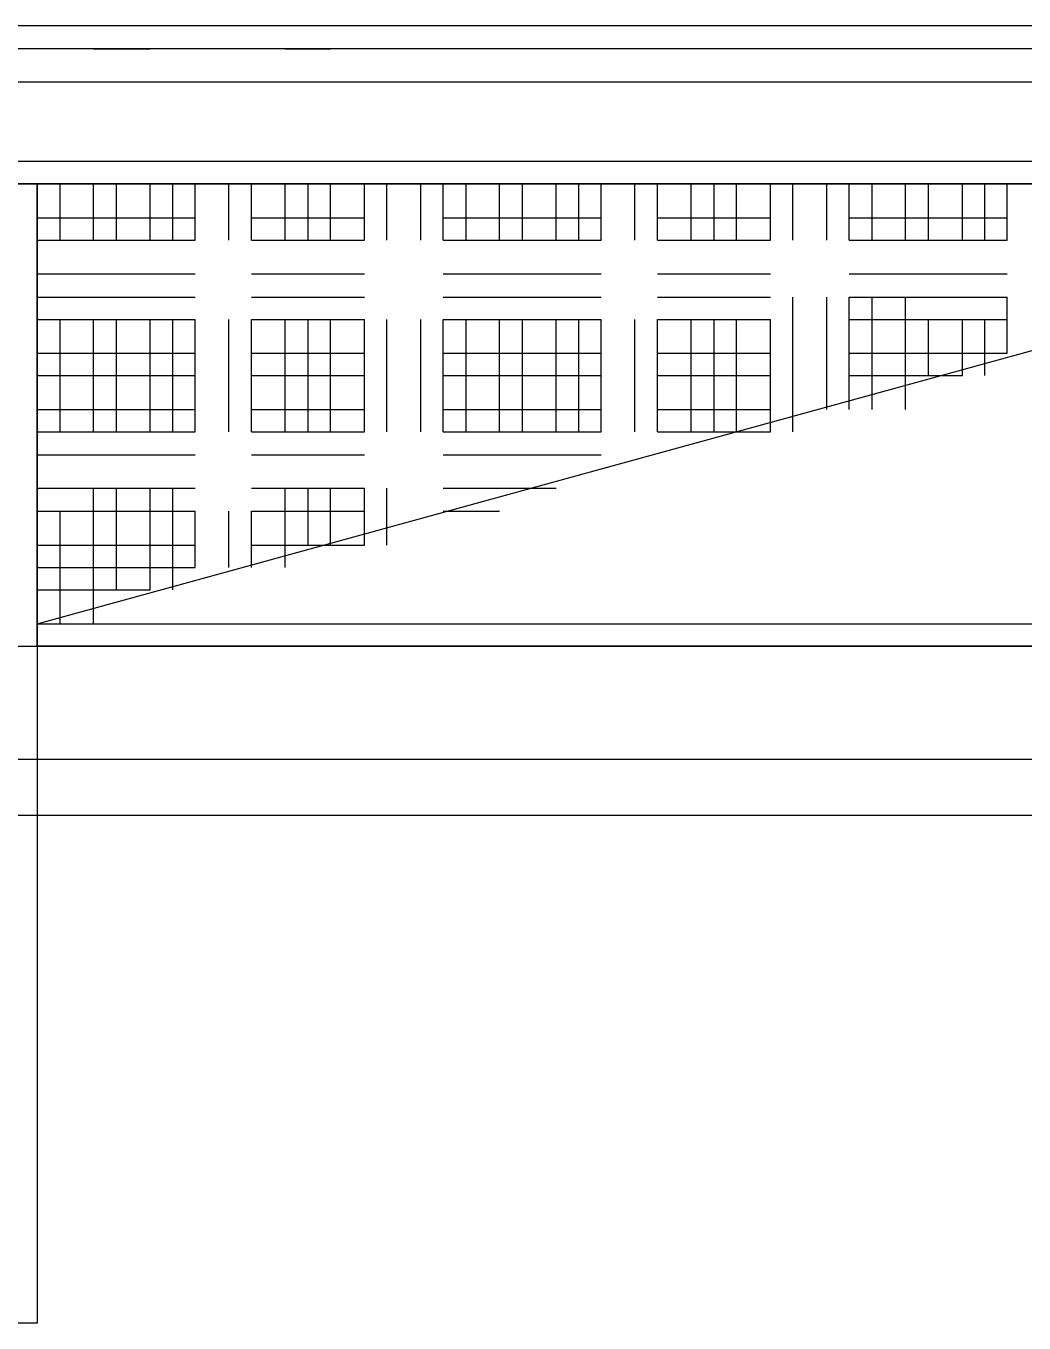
# Model space of a CAD drawing. Header units: millimetres. Extents: x 5 to 415, y 48 to 251.
# Drawn here: x 328.947 to 330.509, y 101.441 to 103.47 of the extents above; entities that cross this region are included whole.
import ezdxf

# ---------------------------------------------------------------- set-up
doc = ezdxf.new("R2010")
doc.units = ezdxf.units.MM
doc.layers.add('P', color=7, linetype='Continuous')

msp = doc.modelspace()

# ---------------------------------------------------------------- linework, layer by layer
at = {"layer": 'P'}
for points in [[(341.277, 103.47), (328.93, 103.47)], [(341.277, 103.434), (328.93, 103.434)], [(329.053, 103.434), (329.142, 103.434)], [(329.353, 103.434), (329.424, 103.434)], [(341.277, 103.382), (328.93, 103.382)], [(341.277, 103.258), (328.93, 103.258)], [(328.93, 103.223), (341.277, 103.223)], [(341.277, 103.223), (328.93, 103.223)], [(328.965, 103.223), (328.965, 101.441)], [(328.965, 103.223), (341.277, 103.223)], [(328.965, 102.5), (328.965, 103.223)], [(328.965, 103.223), (329.053, 103.223)], [(328.965, 103.135), (328.965, 103.223)], [(328.965, 103.135), (328.965, 103.223)], [(328.965, 103.135), (328.965, 103.223)], [(328.965, 103.135), (328.965, 103.223)], [(331.47, 103.223), (328.965, 103.223)], [(328.965, 103.223), (328.965, 102.535)], [(328.965, 102.535), (331.47, 103.223)], [(329.001, 103.135), (329.001, 103.223)], [(329.001, 103.135), (329.001, 103.223)], [(329.001, 103.135), (329.001, 103.223)], [(329.001, 103.135), (329.001, 103.223)], [(329.053, 103.223), (329.142, 103.223)], [(329.053, 103.135), (329.053, 103.223)], [(329.053, 103.135), (329.053, 103.223)], [(329.053, 103.135), (329.053, 103.223)], [(329.053, 103.135), (329.053, 103.223)], [(329.089, 103.135), (329.089, 103.223)], [(329.089, 103.135), (329.089, 103.223)], [(329.089, 103.135), (329.089, 103.223)], [(329.089, 103.135), (329.089, 103.223)], [(329.142, 103.223), (329.212, 103.223)], [(329.142, 103.135), (329.142, 103.223)], [(329.142, 103.135), (329.142, 103.223)], [(329.142, 103.135), (329.142, 103.223)], [(329.142, 103.135), (329.142, 103.223)], [(329.177, 103.135), (329.177, 103.223)], [(329.177, 103.135), (329.177, 103.223)], [(329.177, 103.135), (329.177, 103.223)], [(329.177, 103.135), (329.177, 103.223)], [(329.212, 103.135), (329.212, 103.223)], [(329.212, 103.135), (329.212, 103.223)], [(329.212, 103.135), (329.212, 103.223)], [(329.265, 103.135), (329.265, 103.223)], [(329.265, 103.135), (329.265, 103.223)], [(329.265, 103.135), (329.265, 103.223)], [(329.265, 103.135), (329.265, 103.223)], [(329.3, 103.223), (329.389, 103.223)], [(329.3, 103.135), (329.3, 103.223)], [(329.3, 103.135), (329.3, 103.223)], [(329.3, 103.135), (329.3, 103.223)], [(329.3, 103.135), (329.3, 103.223)], [(329.353, 103.135), (329.353, 103.223)], [(329.353, 103.135), (329.353, 103.223)], [(329.353, 103.135), (329.353, 103.223)], [(329.353, 103.135), (329.353, 103.223)], [(329.389, 103.223), (329.477, 103.223)], [(329.389, 103.135), (329.389, 103.223)], [(329.389, 103.135), (329.389, 103.223)], [(329.389, 103.135), (329.389, 103.223)], [(329.389, 103.135), (329.389, 103.223)], [(329.424, 103.135), (329.424, 103.223)], [(329.424, 103.135), (329.424, 103.223)], [(329.424, 103.135), (329.424, 103.223)], [(329.424, 103.135), (329.424, 103.223)], [(329.477, 103.135), (329.477, 103.223)], [(329.477, 103.135), (329.477, 103.223)], [(329.477, 103.135), (329.477, 103.223)], [(329.477, 103.135), (329.477, 103.223)], [(329.512, 103.135), (329.512, 103.223)], [(329.512, 103.135), (329.512, 103.223)], [(329.512, 103.135), (329.512, 103.223)], [(329.565, 103.135), (329.565, 103.223)], [(329.565, 103.135), (329.565, 103.223)], [(329.565, 103.135), (329.565, 103.223)], [(329.565, 103.135), (329.565, 103.223)], [(329.6, 103.223), (329.688, 103.223)], [(329.6, 103.135), (329.6, 103.223)], [(329.6, 103.135), (329.6, 103.223)], [(329.6, 103.135), (329.6, 103.223)], [(329.6, 103.135), (329.6, 103.223)], [(329.636, 103.135), (329.636, 103.223)], [(329.636, 103.135), (329.636, 103.223)], [(329.636, 103.135), (329.636, 103.223)], [(329.636, 103.135), (329.636, 103.223)], [(329.688, 103.223), (329.777, 103.223)], [(329.688, 103.135), (329.688, 103.223)], [(329.688, 103.135), (329.688, 103.223)], [(329.688, 103.135), (329.688, 103.223)], [(329.688, 103.135), (329.688, 103.223)], [(329.724, 103.135), (329.724, 103.223)], [(329.724, 103.135), (329.724, 103.223)], [(329.724, 103.135), (329.724, 103.223)], [(329.724, 103.135), (329.724, 103.223)], [(329.777, 103.223), (329.847, 103.223)], [(329.777, 103.135), (329.777, 103.223)], [(329.777, 103.135), (329.777, 103.223)], [(329.777, 103.135), (329.777, 103.223)], [(329.777, 103.135), (329.777, 103.223)], [(329.812, 103.135), (329.812, 103.223)], [(329.812, 103.135), (329.812, 103.223)], [(329.812, 103.135), (329.812, 103.223)], [(329.812, 103.135), (329.812, 103.223)], [(329.847, 103.135), (329.847, 103.223)], [(329.847, 103.135), (329.847, 103.223)], [(329.847, 103.135), (329.847, 103.223)], [(329.9, 103.135), (329.9, 103.223)], [(329.9, 103.135), (329.9, 103.223)], [(329.9, 103.135), (329.9, 103.223)], [(329.9, 103.135), (329.9, 103.223)], [(329.935, 103.223), (330.024, 103.223)], [(329.935, 103.135), (329.935, 103.223)], [(329.935, 103.135), (329.935, 103.223)], [(329.935, 103.135), (329.935, 103.223)], [(329.935, 103.135), (329.935, 103.223)], [(329.988, 103.135), (329.988, 103.223)], [(329.988, 103.135), (329.988, 103.223)], [(329.988, 103.135), (329.988, 103.223)], [(329.988, 103.135), (329.988, 103.223)], [(330.024, 103.223), (330.112, 103.223)], [(330.024, 103.135), (330.024, 103.223)], [(330.024, 103.135), (330.024, 103.223)], [(330.024, 103.135), (330.024, 103.223)], [(330.024, 103.135), (330.024, 103.223)], [(330.059, 103.135), (330.059, 103.223)], [(330.059, 103.135), (330.059, 103.223)], [(330.059, 103.135), (330.059, 103.223)], [(330.059, 103.135), (330.059, 103.223)], [(330.112, 103.135), (330.112, 103.223)], [(330.112, 103.135), (330.112, 103.223)], [(330.112, 103.135), (330.112, 103.223)], [(330.112, 103.135), (330.112, 103.223)], [(330.147, 103.135), (330.147, 103.223)], [(330.147, 103.135), (330.147, 103.223)], [(330.147, 103.135), (330.147, 103.223)], [(330.2, 103.135), (330.2, 103.223)], [(330.2, 103.135), (330.2, 103.223)], [(330.2, 103.135), (330.2, 103.223)], [(330.2, 103.135), (330.2, 103.223)], [(330.235, 103.223), (330.323, 103.223)], [(330.235, 103.135), (330.235, 103.223)], [(330.235, 103.135), (330.235, 103.223)], [(330.235, 103.135), (330.235, 103.223)], [(330.235, 103.135), (330.235, 103.223)], [(330.271, 103.135), (330.271, 103.223)], [(330.271, 103.135), (330.271, 103.223)], [(330.271, 103.135), (330.271, 103.223)], [(330.271, 103.135), (330.271, 103.223)], [(330.323, 103.223), (330.412, 103.223)], [(330.323, 103.135), (330.323, 103.223)], [(330.323, 103.135), (330.323, 103.223)], [(330.323, 103.135), (330.323, 103.223)], [(330.323, 103.135), (330.323, 103.223)], [(330.359, 103.135), (330.359, 103.223)], [(330.359, 103.135), (330.359, 103.223)], [(330.359, 103.135), (330.359, 103.223)], [(330.359, 103.135), (330.359, 103.223)], [(330.412, 103.223), (330.482, 103.223)], [(330.412, 103.135), (330.412, 103.223)], [(330.412, 103.135), (330.412, 103.223)], [(330.412, 103.135), (330.412, 103.223)], [(330.412, 103.135), (330.412, 103.223)], [(330.447, 103.135), (330.447, 103.223)], [(330.447, 103.135), (330.447, 103.223)], [(330.447, 103.135), (330.447, 103.223)], [(330.447, 103.135), (330.447, 103.223)], [(330.482, 103.135), (330.482, 103.223)], [(330.482, 103.135), (330.482, 103.223)], [(330.482, 103.135), (330.482, 103.223)], [(328.965, 103.17), (329.053, 103.17)], [(328.965, 103.17), (329.053, 103.17)], [(328.965, 103.17), (329.053, 103.17)], [(328.965, 103.17), (329.053, 103.17)], [(329.053, 103.17), (329.142, 103.17)], [(329.053, 103.17), (329.142, 103.17)], [(329.053, 103.17), (329.142, 103.17)], [(329.053, 103.17), (329.142, 103.17)], [(329.142, 103.17), (329.212, 103.17)], [(329.142, 103.17), (329.212, 103.17)], [(329.142, 103.17), (329.212, 103.17)], [(329.142, 103.17), (329.212, 103.17)], [(329.3, 103.17), (329.389, 103.17)], [(329.3, 103.17), (329.389, 103.17)], [(329.3, 103.17), (329.389, 103.17)], [(329.3, 103.17), (329.389, 103.17)], [(329.389, 103.17), (329.477, 103.17)], [(329.389, 103.17), (329.477, 103.17)], [(329.389, 103.17), (329.477, 103.17)], [(329.389, 103.17), (329.477, 103.17)], [(329.6, 103.17), (329.688, 103.17)], [(329.6, 103.17), (329.688, 103.17)], [(329.6, 103.17), (329.688, 103.17)], [(329.6, 103.17), (329.688, 103.17)], [(329.688, 103.17), (329.777, 103.17)], [(329.688, 103.17), (329.777, 103.17)], [(329.688, 103.17), (329.777, 103.17)], [(329.688, 103.17), (329.777, 103.17)], [(329.777, 103.17), (329.847, 103.17)], [(329.777, 103.17), (329.847, 103.17)], [(329.777, 103.17), (329.847, 103.17)], [(329.777, 103.17), (329.847, 103.17)], [(329.935, 103.17), (330.024, 103.17)], [(329.935, 103.17), (330.024, 103.17)], [(329.935, 103.17), (330.024, 103.17)], [(329.935, 103.17), (330.024, 103.17)], [(330.024, 103.17), (330.112, 103.17)], [(330.024, 103.17), (330.112, 103.17)], [(330.024, 103.17), (330.112, 103.17)], [(330.024, 103.17), (330.112, 103.17)], [(330.235, 103.17), (330.323, 103.17)], [(330.235, 103.17), (330.323, 103.17)], [(330.235, 103.17), (330.323, 103.17)], [(330.235, 103.17), (330.323, 103.17)], [(330.323, 103.17), (330.412, 103.17)], [(330.323, 103.17), (330.412, 103.17)], [(330.323, 103.17), (330.412, 103.17)], [(330.323, 103.17), (330.412, 103.17)], [(330.412, 103.17), (330.482, 103.17)], [(330.412, 103.17), (330.482, 103.17)], [(330.412, 103.17), (330.482, 103.17)], [(330.412, 103.17), (330.482, 103.17)], [(328.965, 103.135), (329.053, 103.135)], [(328.965, 103.135), (329.053, 103.135)], [(328.965, 103.135), (329.053, 103.135)], [(328.965, 103.135), (329.053, 103.135)], [(329.053, 103.135), (329.142, 103.135)], [(329.053, 103.135), (329.142, 103.135)], [(329.053, 103.135), (329.142, 103.135)], [(329.053, 103.135), (329.142, 103.135)], [(329.142, 103.135), (329.212, 103.135)], [(329.142, 103.135), (329.212, 103.135)], [(329.142, 103.135), (329.212, 103.135)], [(329.142, 103.135), (329.212, 103.135)], [(329.3, 103.135), (329.389, 103.135)], [(329.3, 103.135), (329.389, 103.135)], [(329.3, 103.135), (329.389, 103.135)], [(329.3, 103.135), (329.389, 103.135)], [(329.389, 103.135), (329.477, 103.135)], [(329.389, 103.135), (329.477, 103.135)], [(329.389, 103.135), (329.477, 103.135)], [(329.389, 103.135), (329.477, 103.135)], [(329.6, 103.135), (329.688, 103.135)], [(329.6, 103.135), (329.688, 103.135)], [(329.6, 103.135), (329.688, 103.135)], [(329.6, 103.135), (329.688, 103.135)], [(329.688, 103.135), (329.777, 103.135)], [(329.688, 103.135), (329.777, 103.135)], [(329.688, 103.135), (329.777, 103.135)], [(329.688, 103.135), (329.777, 103.135)], [(329.777, 103.135), (329.847, 103.135)], [(329.777, 103.135), (329.847, 103.135)], [(329.777, 103.135), (329.847, 103.135)], [(329.777, 103.135), (329.847, 103.135)], [(329.935, 103.135), (330.024, 103.135)], [(329.935, 103.135), (330.024, 103.135)], [(329.935, 103.135), (330.024, 103.135)], [(329.935, 103.135), (330.024, 103.135)], [(330.024, 103.135), (330.112, 103.135)], [(330.024, 103.135), (330.112, 103.135)], [(330.024, 103.135), (330.112, 103.135)], [(330.024, 103.135), (330.112, 103.135)], [(330.235, 103.135), (330.323, 103.135)], [(330.235, 103.135), (330.323, 103.135)], [(330.235, 103.135), (330.323, 103.135)], [(330.235, 103.135), (330.323, 103.135)], [(330.323, 103.135), (330.412, 103.135)], [(330.323, 103.135), (330.412, 103.135)], [(330.323, 103.135), (330.412, 103.135)], [(330.323, 103.135), (330.412, 103.135)], [(330.412, 103.135), (330.482, 103.135)], [(330.412, 103.135), (330.482, 103.135)], [(330.412, 103.135), (330.482, 103.135)], [(330.412, 103.135), (330.482, 103.135)], [(328.965, 103.082), (329.053, 103.082)], [(328.965, 103.082), (329.053, 103.082)], [(328.965, 103.082), (329.053, 103.082)], [(328.965, 103.082), (329.053, 103.082)], [(329.053, 103.082), (329.142, 103.082)], [(329.053, 103.082), (329.142, 103.082)], [(329.053, 103.082), (329.142, 103.082)], [(329.053, 103.082), (329.142, 103.082)], [(329.142, 103.082), (329.212, 103.082)], [(329.142, 103.082), (329.212, 103.082)], [(329.142, 103.082), (329.212, 103.082)], [(329.142, 103.082), (329.212, 103.082)], [(329.3, 103.082), (329.389, 103.082)], [(329.3, 103.082), (329.389, 103.082)], [(329.3, 103.082), (329.389, 103.082)], [(329.3, 103.082), (329.389, 103.082)], [(329.389, 103.082), (329.477, 103.082)], [(329.389, 103.082), (329.477, 103.082)], [(329.389, 103.082), (329.477, 103.082)], [(329.389, 103.082), (329.477, 103.082)], [(329.6, 103.082), (329.688, 103.082)], [(329.6, 103.082), (329.688, 103.082)], [(329.6, 103.082), (329.688, 103.082)], [(329.6, 103.082), (329.688, 103.082)], [(329.688, 103.082), (329.777, 103.082)], [(329.688, 103.082), (329.777, 103.082)], [(329.688, 103.082), (329.777, 103.082)], [(329.688, 103.082), (329.777, 103.082)], [(329.777, 103.082), (329.847, 103.082)], [(329.777, 103.082), (329.847, 103.082)], [(329.777, 103.082), (329.847, 103.082)], [(329.777, 103.082), (329.847, 103.082)], [(329.935, 103.082), (330.024, 103.082)], [(329.935, 103.082), (330.024, 103.082)], [(329.935, 103.082), (330.024, 103.082)], [(329.935, 103.082), (330.024, 103.082)], [(330.024, 103.082), (330.112, 103.082)], [(330.024, 103.082), (330.112, 103.082)], [(330.024, 103.082), (330.112, 103.082)], [(330.024, 103.082), (330.112, 103.082)], [(330.235, 103.082), (330.323, 103.082)], [(330.235, 103.082), (330.323, 103.082)], [(330.235, 103.082), (330.323, 103.082)], [(330.235, 103.082), (330.323, 103.082)], [(330.323, 103.082), (330.412, 103.082)], [(330.323, 103.082), (330.412, 103.082)], [(330.323, 103.082), (330.412, 103.082)], [(330.323, 103.082), (330.412, 103.082)], [(330.412, 103.082), (330.482, 103.082)], [(330.412, 103.082), (330.482, 103.082)], [(330.412, 103.082), (330.482, 103.082)], [(330.412, 103.082), (330.482, 103.082)], [(328.965, 103.046), (329.053, 103.046)], [(328.965, 103.046), (329.053, 103.046)], [(328.965, 103.046), (329.053, 103.046)], [(329.053, 103.046), (329.142, 103.046)], [(329.053, 103.046), (329.142, 103.046)], [(329.053, 103.046), (329.142, 103.046)], [(329.142, 103.046), (329.212, 103.046)], [(329.142, 103.046), (329.212, 103.046)], [(329.142, 103.046), (329.212, 103.046)], [(329.3, 103.046), (329.389, 103.046)], [(329.3, 103.046), (329.389, 103.046)], [(329.3, 103.046), (329.389, 103.046)], [(329.389, 103.046), (329.477, 103.046)], [(329.389, 103.046), (329.477, 103.046)], [(329.389, 103.046), (329.477, 103.046)], [(329.6, 103.046), (329.688, 103.046)], [(329.6, 103.046), (329.688, 103.046)], [(329.6, 103.046), (329.688, 103.046)], [(329.688, 103.046), (329.777, 103.046)], [(329.688, 103.046), (329.777, 103.046)], [(329.688, 103.046), (329.777, 103.046)], [(329.777, 103.046), (329.847, 103.046)], [(329.777, 103.046), (329.847, 103.046)], [(329.777, 103.046), (329.847, 103.046)], [(329.935, 103.046), (330.024, 103.046)], [(329.935, 103.046), (330.024, 103.046)], [(329.935, 103.046), (330.024, 103.046)], [(330.024, 103.046), (330.112, 103.046)], [(330.024, 103.046), (330.112, 103.046)], [(330.024, 103.046), (330.112, 103.046)], [(330.147, 102.958), (330.147, 103.046)], [(330.147, 102.958), (330.147, 103.046)], [(330.2, 102.958), (330.2, 103.046)], [(330.2, 102.958), (330.2, 103.046)], [(330.2, 102.958), (330.2, 103.046)], [(330.2, 102.958), (330.2, 103.046)], [(330.235, 103.046), (330.323, 103.046)], [(330.235, 103.046), (330.323, 103.046)], [(330.235, 103.046), (330.323, 103.046)], [(330.235, 102.958), (330.235, 103.046)], [(330.235, 102.958), (330.235, 103.046)], [(330.235, 102.958), (330.235, 103.046)], [(330.235, 102.958), (330.235, 103.046)], [(330.271, 102.958), (330.271, 103.046)], [(330.271, 102.958), (330.271, 103.046)], [(330.271, 102.958), (330.271, 103.046)], [(330.271, 102.958), (330.271, 103.046)], [(330.323, 103.046), (330.412, 103.046)], [(330.323, 103.046), (330.412, 103.046)], [(330.323, 103.046), (330.412, 103.046)], [(330.323, 102.958), (330.323, 103.046)], [(330.412, 103.046), (330.482, 103.046)], [(330.412, 103.046), (330.482, 103.046)], [(330.412, 103.046), (330.482, 103.046)], [(330.482, 102.958), (330.482, 103.046)], [(330.482, 102.958), (330.482, 103.046)], [(330.482, 102.958), (330.482, 103.046)], [(328.965, 103.011), (329.053, 103.011)], [(328.965, 103.011), (329.053, 103.011)], [(328.965, 103.011), (329.053, 103.011)], [(328.965, 103.011), (329.053, 103.011)], [(328.965, 102.923), (328.965, 103.011)], [(328.965, 102.923), (328.965, 103.011)], [(328.965, 102.923), (328.965, 103.011)], [(328.965, 102.923), (328.965, 103.011)], [(329.001, 102.923), (329.001, 103.011)], [(329.001, 102.923), (329.001, 103.011)], [(329.001, 102.923), (329.001, 103.011)], [(329.001, 102.923), (329.001, 103.011)], [(329.053, 103.011), (329.142, 103.011)], [(329.053, 103.011), (329.142, 103.011)], [(329.053, 103.011), (329.142, 103.011)], [(329.053, 103.011), (329.142, 103.011)], [(329.053, 102.923), (329.053, 103.011)], [(329.053, 102.923), (329.053, 103.011)], [(329.053, 102.923), (329.053, 103.011)], [(329.053, 102.923), (329.053, 103.011)], [(329.089, 102.923), (329.089, 103.011)], [(329.089, 102.923), (329.089, 103.011)], [(329.089, 102.923), (329.089, 103.011)], [(329.089, 102.923), (329.089, 103.011)], [(329.142, 103.011), (329.212, 103.011)], [(329.142, 103.011), (329.212, 103.011)], [(329.142, 103.011), (329.212, 103.011)], [(329.142, 103.011), (329.212, 103.011)], [(329.142, 102.923), (329.142, 103.011)], [(329.142, 102.923), (329.142, 103.011)], [(329.142, 102.923), (329.142, 103.011)], [(329.142, 102.923), (329.142, 103.011)], [(329.177, 102.923), (329.177, 103.011)], [(329.177, 102.923), (329.177, 103.011)], [(329.177, 102.923), (329.177, 103.011)], [(329.177, 102.923), (329.177, 103.011)], [(329.212, 102.923), (329.212, 103.011)], [(329.212, 102.923), (329.212, 103.011)], [(329.212, 102.923), (329.212, 103.011)], [(329.265, 102.923), (329.265, 103.011)], [(329.265, 102.923), (329.265, 103.011)], [(329.265, 102.923), (329.265, 103.011)], [(329.265, 102.923), (329.265, 103.011)], [(329.3, 103.011), (329.389, 103.011)], [(329.3, 103.011), (329.389, 103.011)], [(329.3, 103.011), (329.389, 103.011)], [(329.3, 103.011), (329.389, 103.011)], [(329.3, 102.923), (329.3, 103.011)], [(329.3, 102.923), (329.3, 103.011)], [(329.3, 102.923), (329.3, 103.011)], [(329.3, 102.923), (329.3, 103.011)], [(329.353, 102.923), (329.353, 103.011)], [(329.353, 102.923), (329.353, 103.011)], [(329.353, 102.923), (329.353, 103.011)], [(329.353, 102.923), (329.353, 103.011)], [(329.389, 103.011), (329.477, 103.011)], [(329.389, 103.011), (329.477, 103.011)], [(329.389, 103.011), (329.477, 103.011)], [(329.389, 103.011), (329.477, 103.011)], [(329.389, 102.923), (329.389, 103.011)], [(329.389, 102.923), (329.389, 103.011)], [(329.389, 102.923), (329.389, 103.011)], [(329.389, 102.923), (329.389, 103.011)], [(329.424, 102.923), (329.424, 103.011)], [(329.424, 102.923), (329.424, 103.011)], [(329.424, 102.923), (329.424, 103.011)], [(329.424, 102.923), (329.424, 103.011)], [(329.477, 102.923), (329.477, 103.011)], [(329.477, 102.923), (329.477, 103.011)], [(329.477, 102.923), (329.477, 103.011)], [(329.477, 102.923), (329.477, 103.011)], [(329.512, 102.923), (329.512, 103.011)], [(329.512, 102.923), (329.512, 103.011)], [(329.512, 102.923), (329.512, 103.011)], [(329.565, 102.923), (329.565, 103.011)], [(329.565, 102.923), (329.565, 103.011)], [(329.565, 102.923), (329.565, 103.011)], [(329.565, 102.923), (329.565, 103.011)], [(329.6, 103.011), (329.688, 103.011)], [(329.6, 103.011), (329.688, 103.011)], [(329.6, 103.011), (329.688, 103.011)], [(329.6, 103.011), (329.688, 103.011)], [(329.6, 102.923), (329.6, 103.011)], [(329.6, 102.923), (329.6, 103.011)], [(329.6, 102.923), (329.6, 103.011)], [(329.6, 102.923), (329.6, 103.011)], [(329.636, 102.923), (329.636, 103.011)], [(329.636, 102.923), (329.636, 103.011)], [(329.636, 102.923), (329.636, 103.011)], [(329.636, 102.923), (329.636, 103.011)], [(329.688, 103.011), (329.777, 103.011)], [(329.688, 103.011), (329.777, 103.011)], [(329.688, 103.011), (329.777, 103.011)], [(329.688, 103.011), (329.777, 103.011)], [(329.688, 102.923), (329.688, 103.011)], [(329.688, 102.923), (329.688, 103.011)], [(329.688, 102.923), (329.688, 103.011)], [(329.688, 102.923), (329.688, 103.011)], [(329.724, 102.923), (329.724, 103.011)], [(329.724, 102.923), (329.724, 103.011)], [(329.724, 102.923), (329.724, 103.011)], [(329.724, 102.923), (329.724, 103.011)], [(329.777, 103.011), (329.847, 103.011)], [(329.777, 103.011), (329.847, 103.011)], [(329.777, 103.011), (329.847, 103.011)], [(329.777, 103.011), (329.847, 103.011)], [(329.777, 102.923), (329.777, 103.011)], [(329.777, 102.923), (329.777, 103.011)], [(329.777, 102.923), (329.777, 103.011)], [(329.777, 102.923), (329.777, 103.011)], [(329.812, 102.923), (329.812, 103.011)], [(329.812, 102.923), (329.812, 103.011)], [(329.812, 102.923), (329.812, 103.011)], [(329.812, 102.923), (329.812, 103.011)], [(329.847, 102.923), (329.847, 103.011)], [(329.847, 102.923), (329.847, 103.011)], [(329.847, 102.923), (329.847, 103.011)], [(329.9, 102.923), (329.9, 103.011)], [(329.9, 102.923), (329.9, 103.011)], [(329.9, 102.923), (329.9, 103.011)], [(329.9, 102.923), (329.9, 103.011)], [(329.935, 103.011), (330.024, 103.011)], [(329.935, 103.011), (330.024, 103.011)], [(329.935, 103.011), (330.024, 103.011)], [(329.935, 103.011), (330.024, 103.011)], [(329.935, 102.923), (329.935, 103.011)], [(329.935, 102.923), (329.935, 103.011)], [(329.935, 102.923), (329.935, 103.011)], [(329.935, 102.923), (329.935, 103.011)], [(329.988, 102.923), (329.988, 103.011)], [(329.988, 102.923), (329.988, 103.011)], [(329.988, 102.923), (329.988, 103.011)], [(329.988, 102.923), (329.988, 103.011)], [(330.024, 103.011), (330.112, 103.011)], [(330.024, 103.011), (330.112, 103.011)], [(330.024, 103.011), (330.112, 103.011)], [(330.024, 103.011), (330.112, 103.011)], [(330.024, 102.923), (330.024, 103.011)], [(330.024, 102.923), (330.024, 103.011)], [(330.024, 102.923), (330.024, 103.011)], [(330.024, 102.923), (330.024, 103.011)], [(330.059, 102.923), (330.059, 103.011)], [(330.059, 102.923), (330.059, 103.011)], [(330.059, 102.923), (330.059, 103.011)], [(330.059, 102.923), (330.059, 103.011)], [(330.112, 102.923), (330.112, 103.011)], [(330.112, 102.923), (330.112, 103.011)], [(330.112, 102.923), (330.112, 103.011)], [(330.112, 102.923), (330.112, 103.011)], [(330.147, 102.923), (330.147, 103.011)], [(330.235, 103.011), (330.323, 103.011)], [(330.235, 103.011), (330.323, 103.011)], [(330.235, 103.011), (330.323, 103.011)], [(330.235, 103.011), (330.323, 103.011)], [(330.323, 103.011), (330.412, 103.011)], [(330.323, 103.011), (330.412, 103.011)], [(330.323, 103.011), (330.412, 103.011)], [(330.323, 103.011), (330.412, 103.011)], [(330.323, 102.923), (330.323, 103.011)], [(330.323, 102.923), (330.323, 103.011)], [(330.323, 102.923), (330.323, 103.011)], [(330.359, 102.923), (330.359, 103.011)], [(330.359, 102.923), (330.359, 103.011)], [(330.359, 102.923), (330.359, 103.011)], [(330.359, 102.923), (330.359, 103.011)], [(330.412, 103.011), (330.482, 103.011)], [(330.412, 103.011), (330.482, 103.011)], [(330.412, 103.011), (330.482, 103.011)], [(330.412, 103.011), (330.482, 103.011)], [(330.412, 102.923), (330.412, 103.011)], [(330.412, 102.923), (330.412, 103.011)], [(330.412, 102.923), (330.412, 103.011)], [(330.412, 102.923), (330.412, 103.011)], [(330.447, 102.923), (330.447, 103.011)], [(330.447, 102.923), (330.447, 103.011)], [(330.447, 102.923), (330.447, 103.011)], [(330.447, 102.923), (330.447, 103.011)], [(328.965, 102.958), (329.053, 102.958)], [(328.965, 102.958), (329.053, 102.958)], [(328.965, 102.958), (329.053, 102.958)], [(328.965, 102.958), (329.053, 102.958)], [(329.053, 102.958), (329.142, 102.958)], [(329.053, 102.958), (329.142, 102.958)], [(329.053, 102.958), (329.142, 102.958)], [(329.053, 102.958), (329.142, 102.958)], [(329.142, 102.958), (329.212, 102.958)], [(329.142, 102.958), (329.212, 102.958)], [(329.142, 102.958), (329.212, 102.958)], [(329.142, 102.958), (329.212, 102.958)], [(329.3, 102.958), (329.389, 102.958)], [(329.3, 102.958), (329.389, 102.958)], [(329.3, 102.958), (329.389, 102.958)], [(329.3, 102.958), (329.389, 102.958)], [(329.389, 102.958), (329.477, 102.958)], [(329.389, 102.958), (329.477, 102.958)], [(329.389, 102.958), (329.477, 102.958)], [(329.389, 102.958), (329.477, 102.958)], [(329.6, 102.958), (329.688, 102.958)], [(329.6, 102.958), (329.688, 102.958)], [(329.6, 102.958), (329.688, 102.958)], [(329.6, 102.958), (329.688, 102.958)], [(329.688, 102.958), (329.777, 102.958)], [(329.688, 102.958), (329.777, 102.958)], [(329.688, 102.958), (329.777, 102.958)], [(329.688, 102.958), (329.777, 102.958)], [(329.777, 102.958), (329.847, 102.958)], [(329.777, 102.958), (329.847, 102.958)], [(329.777, 102.958), (329.847, 102.958)], [(329.777, 102.958), (329.847, 102.958)], [(329.935, 102.958), (330.024, 102.958)], [(329.935, 102.958), (330.024, 102.958)], [(329.935, 102.958), (330.024, 102.958)], [(329.935, 102.958), (330.024, 102.958)], [(330.024, 102.958), (330.112, 102.958)], [(330.024, 102.958), (330.112, 102.958)], [(330.024, 102.958), (330.112, 102.958)], [(330.024, 102.958), (330.112, 102.958)], [(330.147, 102.87), (330.147, 102.958)], [(330.147, 102.87), (330.147, 102.958)], [(330.2, 102.87), (330.2, 102.958)], [(330.2, 102.87), (330.2, 102.958)], [(330.2, 102.87), (330.2, 102.958)], [(330.2, 102.87), (330.2, 102.958)], [(330.235, 102.958), (330.323, 102.958)], [(330.235, 102.958), (330.323, 102.958)], [(330.235, 102.958), (330.323, 102.958)], [(330.235, 102.958), (330.323, 102.958)], [(330.235, 102.87), (330.235, 102.958)], [(330.235, 102.87), (330.235, 102.958)], [(330.235, 102.87), (330.235, 102.958)], [(330.235, 102.87), (330.235, 102.958)], [(330.271, 102.87), (330.271, 102.958)], [(330.271, 102.87), (330.271, 102.958)], [(330.271, 102.87), (330.271, 102.958)], [(330.271, 102.87), (330.271, 102.958)], [(330.323, 102.958), (330.412, 102.958)], [(330.323, 102.958), (330.412, 102.958)], [(330.323, 102.958), (330.412, 102.958)], [(330.323, 102.958), (330.412, 102.958)], [(330.323, 102.87), (330.323, 102.958)], [(330.412, 102.958), (330.482, 102.958)], [(330.412, 102.958), (330.482, 102.958)], [(330.412, 102.958), (330.482, 102.958)], [(330.412, 102.958), (330.482, 102.958)], [(328.965, 102.923), (329.053, 102.923)], [(328.965, 102.923), (329.053, 102.923)], [(328.965, 102.923), (329.053, 102.923)], [(328.965, 102.923), (329.053, 102.923)], [(328.965, 102.835), (328.965, 102.923)], [(328.965, 102.835), (328.965, 102.923)], [(328.965, 102.835), (328.965, 102.923)], [(328.965, 102.835), (328.965, 102.923)], [(329.001, 102.835), (329.001, 102.923)], [(329.001, 102.835), (329.001, 102.923)], [(329.001, 102.835), (329.001, 102.923)], [(329.001, 102.835), (329.001, 102.923)], [(329.053, 102.923), (329.142, 102.923)], [(329.053, 102.923), (329.142, 102.923)], [(329.053, 102.923), (329.142, 102.923)], [(329.053, 102.923), (329.142, 102.923)], [(329.053, 102.835), (329.053, 102.923)], [(329.053, 102.835), (329.053, 102.923)], [(329.053, 102.835), (329.053, 102.923)], [(329.053, 102.835), (329.053, 102.923)], [(329.089, 102.835), (329.089, 102.923)], [(329.089, 102.835), (329.089, 102.923)], [(329.089, 102.835), (329.089, 102.923)], [(329.089, 102.835), (329.089, 102.923)], [(329.142, 102.923), (329.212, 102.923)], [(329.142, 102.923), (329.212, 102.923)], [(329.142, 102.923), (329.212, 102.923)], [(329.142, 102.923), (329.212, 102.923)], [(329.142, 102.835), (329.142, 102.923)], [(329.142, 102.835), (329.142, 102.923)], [(329.142, 102.835), (329.142, 102.923)], [(329.142, 102.835), (329.142, 102.923)], [(329.177, 102.835), (329.177, 102.923)], [(329.177, 102.835), (329.177, 102.923)], [(329.177, 102.835), (329.177, 102.923)], [(329.177, 102.835), (329.177, 102.923)], [(329.212, 102.835), (329.212, 102.923)], [(329.212, 102.835), (329.212, 102.923)], [(329.212, 102.835), (329.212, 102.923)], [(329.265, 102.835), (329.265, 102.923)], [(329.265, 102.835), (329.265, 102.923)], [(329.265, 102.835), (329.265, 102.923)], [(329.265, 102.835), (329.265, 102.923)], [(329.3, 102.923), (329.389, 102.923)], [(329.3, 102.923), (329.389, 102.923)], [(329.3, 102.923), (329.389, 102.923)], [(329.3, 102.923), (329.389, 102.923)], [(329.3, 102.835), (329.3, 102.923)], [(329.3, 102.835), (329.3, 102.923)], [(329.3, 102.835), (329.3, 102.923)], [(329.3, 102.835), (329.3, 102.923)], [(329.353, 102.835), (329.353, 102.923)], [(329.353, 102.835), (329.353, 102.923)], [(329.353, 102.835), (329.353, 102.923)], [(329.353, 102.835), (329.353, 102.923)], [(329.389, 102.923), (329.477, 102.923)], [(329.389, 102.923), (329.477, 102.923)], [(329.389, 102.923), (329.477, 102.923)], [(329.389, 102.923), (329.477, 102.923)], [(329.389, 102.835), (329.389, 102.923)], [(329.389, 102.835), (329.389, 102.923)], [(329.389, 102.835), (329.389, 102.923)], [(329.389, 102.835), (329.389, 102.923)], [(329.424, 102.835), (329.424, 102.923)], [(329.424, 102.835), (329.424, 102.923)], [(329.424, 102.835), (329.424, 102.923)], [(329.424, 102.835), (329.424, 102.923)], [(329.477, 102.835), (329.477, 102.923)], [(329.477, 102.835), (329.477, 102.923)], [(329.477, 102.835), (329.477, 102.923)], [(329.477, 102.835), (329.477, 102.923)], [(329.512, 102.835), (329.512, 102.923)], [(329.512, 102.835), (329.512, 102.923)], [(329.512, 102.835), (329.512, 102.923)], [(329.565, 102.835), (329.565, 102.923)], [(329.565, 102.835), (329.565, 102.923)], [(329.565, 102.835), (329.565, 102.923)], [(329.565, 102.835), (329.565, 102.923)], [(329.6, 102.923), (329.688, 102.923)], [(329.6, 102.923), (329.688, 102.923)], [(329.6, 102.923), (329.688, 102.923)], [(329.6, 102.923), (329.688, 102.923)], [(329.6, 102.835), (329.6, 102.923)], [(329.6, 102.835), (329.6, 102.923)], [(329.6, 102.835), (329.6, 102.923)], [(329.6, 102.835), (329.6, 102.923)], [(329.636, 102.835), (329.636, 102.923)], [(329.636, 102.835), (329.636, 102.923)], [(329.636, 102.835), (329.636, 102.923)], [(329.636, 102.835), (329.636, 102.923)], [(329.688, 102.923), (329.777, 102.923)], [(329.688, 102.923), (329.777, 102.923)], [(329.688, 102.923), (329.777, 102.923)], [(329.688, 102.923), (329.777, 102.923)], [(329.688, 102.835), (329.688, 102.923)], [(329.688, 102.835), (329.688, 102.923)], [(329.688, 102.835), (329.688, 102.923)], [(329.688, 102.835), (329.688, 102.923)], [(329.724, 102.835), (329.724, 102.923)], [(329.724, 102.835), (329.724, 102.923)], [(329.724, 102.835), (329.724, 102.923)], [(329.724, 102.835), (329.724, 102.923)], [(329.777, 102.923), (329.847, 102.923)], [(329.777, 102.923), (329.847, 102.923)], [(329.777, 102.923), (329.847, 102.923)], [(329.777, 102.923), (329.847, 102.923)], [(329.777, 102.835), (329.777, 102.923)], [(329.777, 102.835), (329.777, 102.923)], [(329.777, 102.835), (329.777, 102.923)], [(329.777, 102.835), (329.777, 102.923)], [(329.812, 102.835), (329.812, 102.923)], [(329.812, 102.835), (329.812, 102.923)], [(329.812, 102.835), (329.812, 102.923)], [(329.812, 102.835), (329.812, 102.923)], [(329.847, 102.835), (329.847, 102.923)], [(329.847, 102.835), (329.847, 102.923)], [(329.847, 102.835), (329.847, 102.923)], [(329.9, 102.835), (329.9, 102.923)], [(329.9, 102.835), (329.9, 102.923)], [(329.9, 102.835), (329.9, 102.923)], [(329.9, 102.835), (329.9, 102.923)], [(329.935, 102.923), (330.024, 102.923)], [(329.935, 102.923), (330.024, 102.923)], [(329.935, 102.923), (330.024, 102.923)], [(329.935, 102.923), (330.024, 102.923)], [(329.935, 102.835), (329.935, 102.923)], [(329.935, 102.835), (329.935, 102.923)], [(329.935, 102.835), (329.935, 102.923)], [(329.935, 102.835), (329.935, 102.923)], [(329.988, 102.835), (329.988, 102.923)], [(329.988, 102.835), (329.988, 102.923)], [(329.988, 102.835), (329.988, 102.923)], [(329.988, 102.835), (329.988, 102.923)], [(330.024, 102.923), (330.112, 102.923)], [(330.024, 102.923), (330.112, 102.923)], [(330.024, 102.923), (330.112, 102.923)], [(330.024, 102.923), (330.112, 102.923)], [(330.024, 102.835), (330.024, 102.923)], [(330.024, 102.835), (330.024, 102.923)], [(330.024, 102.835), (330.024, 102.923)], [(330.024, 102.835), (330.024, 102.923)], [(330.059, 102.835), (330.059, 102.923)], [(330.059, 102.835), (330.059, 102.923)], [(330.059, 102.835), (330.059, 102.923)], [(330.059, 102.835), (330.059, 102.923)], [(330.112, 102.835), (330.112, 102.923)], [(330.112, 102.835), (330.112, 102.923)], [(330.112, 102.835), (330.112, 102.923)], [(330.112, 102.835), (330.112, 102.923)], [(330.147, 102.835), (330.147, 102.923)], [(330.235, 102.923), (330.323, 102.923)], [(330.235, 102.923), (330.323, 102.923)], [(330.235, 102.923), (330.323, 102.923)], [(330.235, 102.923), (330.323, 102.923)], [(330.323, 102.923), (330.412, 102.923)], [(330.323, 102.923), (330.412, 102.923)], [(328.965, 102.87), (329.053, 102.87)], [(328.965, 102.87), (329.053, 102.87)], [(328.965, 102.87), (329.053, 102.87)], [(328.965, 102.87), (329.053, 102.87)], [(329.053, 102.87), (329.142, 102.87)], [(329.053, 102.87), (329.142, 102.87)], [(329.053, 102.87), (329.142, 102.87)], [(329.053, 102.87), (329.142, 102.87)], [(329.142, 102.87), (329.212, 102.87)], [(329.142, 102.87), (329.212, 102.87)], [(329.142, 102.87), (329.212, 102.87)], [(329.142, 102.87), (329.212, 102.87)], [(329.3, 102.87), (329.389, 102.87)], [(329.3, 102.87), (329.389, 102.87)], [(329.3, 102.87), (329.389, 102.87)], [(329.3, 102.87), (329.389, 102.87)], [(329.389, 102.87), (329.477, 102.87)], [(329.389, 102.87), (329.477, 102.87)], [(329.389, 102.87), (329.477, 102.87)], [(329.389, 102.87), (329.477, 102.87)], [(329.6, 102.87), (329.688, 102.87)], [(329.6, 102.87), (329.688, 102.87)], [(329.6, 102.87), (329.688, 102.87)], [(329.6, 102.87), (329.688, 102.87)], [(329.688, 102.87), (329.777, 102.87)], [(329.688, 102.87), (329.777, 102.87)], [(329.688, 102.87), (329.777, 102.87)], [(329.688, 102.87), (329.777, 102.87)], [(329.777, 102.87), (329.847, 102.87)], [(329.777, 102.87), (329.847, 102.87)], [(329.777, 102.87), (329.847, 102.87)], [(329.777, 102.87), (329.847, 102.87)], [(329.935, 102.87), (330.024, 102.87)], [(329.935, 102.87), (330.024, 102.87)], [(329.935, 102.87), (330.024, 102.87)], [(329.935, 102.87), (330.024, 102.87)], [(330.024, 102.87), (330.112, 102.87)], [(330.024, 102.87), (330.112, 102.87)], [(330.024, 102.87), (330.112, 102.87)], [(330.024, 102.87), (330.112, 102.87)], [(328.965, 102.835), (329.053, 102.835)], [(328.965, 102.835), (329.053, 102.835)], [(328.965, 102.835), (329.053, 102.835)], [(328.965, 102.835), (329.053, 102.835)], [(329.053, 102.835), (329.142, 102.835)], [(329.053, 102.835), (329.142, 102.835)], [(329.053, 102.835), (329.142, 102.835)], [(329.053, 102.835), (329.142, 102.835)], [(329.142, 102.835), (329.212, 102.835)], [(329.142, 102.835), (329.212, 102.835)], [(329.142, 102.835), (329.212, 102.835)], [(329.142, 102.835), (329.212, 102.835)], [(329.3, 102.835), (329.389, 102.835)], [(329.3, 102.835), (329.389, 102.835)], [(329.3, 102.835), (329.389, 102.835)], [(329.3, 102.835), (329.389, 102.835)], [(329.389, 102.835), (329.477, 102.835)], [(329.389, 102.835), (329.477, 102.835)], [(329.389, 102.835), (329.477, 102.835)], [(329.389, 102.835), (329.477, 102.835)], [(329.6, 102.835), (329.688, 102.835)], [(329.6, 102.835), (329.688, 102.835)], [(329.6, 102.835), (329.688, 102.835)], [(329.6, 102.835), (329.688, 102.835)], [(329.688, 102.835), (329.777, 102.835)], [(329.688, 102.835), (329.777, 102.835)], [(329.688, 102.835), (329.777, 102.835)], [(329.688, 102.835), (329.777, 102.835)], [(329.777, 102.835), (329.847, 102.835)], [(329.777, 102.835), (329.847, 102.835)], [(329.777, 102.835), (329.847, 102.835)], [(329.777, 102.835), (329.847, 102.835)], [(329.935, 102.835), (330.024, 102.835)], [(329.935, 102.835), (330.024, 102.835)], [(329.935, 102.835), (330.024, 102.835)], [(330.024, 102.835), (330.112, 102.835)], [(328.965, 102.799), (329.053, 102.799)], [(328.965, 102.799), (329.053, 102.799)], [(328.965, 102.799), (329.053, 102.799)], [(328.965, 102.799), (329.053, 102.799)], [(329.053, 102.799), (329.142, 102.799)], [(329.053, 102.799), (329.142, 102.799)], [(329.053, 102.799), (329.142, 102.799)], [(329.053, 102.799), (329.142, 102.799)], [(329.142, 102.799), (329.212, 102.799)], [(329.142, 102.799), (329.212, 102.799)], [(329.142, 102.799), (329.212, 102.799)], [(329.142, 102.799), (329.212, 102.799)], [(329.3, 102.799), (329.389, 102.799)], [(329.3, 102.799), (329.389, 102.799)], [(329.3, 102.799), (329.389, 102.799)], [(329.3, 102.799), (329.389, 102.799)], [(329.389, 102.799), (329.477, 102.799)], [(329.389, 102.799), (329.477, 102.799)], [(329.389, 102.799), (329.477, 102.799)], [(329.389, 102.799), (329.477, 102.799)], [(329.6, 102.799), (329.688, 102.799)], [(329.6, 102.799), (329.688, 102.799)], [(329.6, 102.799), (329.688, 102.799)], [(329.6, 102.799), (329.688, 102.799)], [(329.688, 102.799), (329.777, 102.799)], [(329.688, 102.799), (329.777, 102.799)], [(329.688, 102.799), (329.777, 102.799)], [(329.688, 102.799), (329.777, 102.799)], [(329.777, 102.799), (329.847, 102.799)], [(329.777, 102.799), (329.847, 102.799)], [(329.777, 102.799), (329.847, 102.799)], [(329.777, 102.799), (329.847, 102.799)], [(328.965, 102.747), (329.053, 102.747)], [(328.965, 102.747), (329.053, 102.747)], [(328.965, 102.747), (329.053, 102.747)], [(329.053, 102.747), (329.142, 102.747)], [(329.053, 102.747), (329.142, 102.747)], [(329.053, 102.747), (329.142, 102.747)], [(329.053, 102.658), (329.053, 102.747)], [(329.053, 102.658), (329.053, 102.747)], [(329.053, 102.658), (329.053, 102.747)], [(329.089, 102.658), (329.089, 102.747)], [(329.089, 102.658), (329.089, 102.747)], [(329.089, 102.658), (329.089, 102.747)], [(329.089, 102.658), (329.089, 102.747)], [(329.142, 102.747), (329.212, 102.747)], [(329.142, 102.747), (329.212, 102.747)], [(329.142, 102.747), (329.212, 102.747)], [(329.142, 102.658), (329.142, 102.747)], [(329.142, 102.658), (329.142, 102.747)], [(329.142, 102.658), (329.142, 102.747)], [(329.142, 102.658), (329.142, 102.747)], [(329.177, 102.658), (329.177, 102.747)], [(329.177, 102.658), (329.177, 102.747)], [(329.177, 102.658), (329.177, 102.747)], [(329.3, 102.747), (329.389, 102.747)], [(329.3, 102.747), (329.389, 102.747)], [(329.3, 102.747), (329.389, 102.747)], [(329.353, 102.658), (329.353, 102.747)], [(329.389, 102.747), (329.477, 102.747)], [(329.389, 102.747), (329.477, 102.747)], [(329.389, 102.747), (329.477, 102.747)], [(329.389, 102.658), (329.389, 102.747)], [(329.389, 102.658), (329.389, 102.747)], [(329.389, 102.658), (329.389, 102.747)], [(329.389, 102.658), (329.389, 102.747)], [(329.424, 102.658), (329.424, 102.747)], [(329.424, 102.658), (329.424, 102.747)], [(329.424, 102.658), (329.424, 102.747)], [(329.424, 102.658), (329.424, 102.747)], [(329.477, 102.658), (329.477, 102.747)], [(329.477, 102.658), (329.477, 102.747)], [(329.477, 102.658), (329.477, 102.747)], [(329.477, 102.658), (329.477, 102.747)], [(329.512, 102.658), (329.512, 102.747)], [(329.6, 102.747), (329.688, 102.747)], [(329.6, 102.747), (329.688, 102.747)], [(329.6, 102.747), (329.688, 102.747)], [(329.688, 102.747), (329.777, 102.747)], [(329.688, 102.747), (329.777, 102.747)], [(328.965, 102.711), (329.053, 102.711)], [(328.965, 102.711), (329.053, 102.711)], [(328.965, 102.711), (329.053, 102.711)], [(328.965, 102.711), (329.053, 102.711)], [(328.965, 102.623), (328.965, 102.711)], [(328.965, 102.623), (328.965, 102.711)], [(328.965, 102.623), (328.965, 102.711)], [(328.965, 102.623), (328.965, 102.711)], [(329.001, 102.623), (329.001, 102.711)], [(329.001, 102.623), (329.001, 102.711)], [(329.001, 102.623), (329.001, 102.711)], [(329.001, 102.623), (329.001, 102.711)], [(329.053, 102.711), (329.142, 102.711)], [(329.053, 102.711), (329.142, 102.711)], [(329.053, 102.711), (329.142, 102.711)], [(329.053, 102.711), (329.142, 102.711)], [(329.053, 102.623), (329.053, 102.711)], [(329.142, 102.711), (329.212, 102.711)], [(329.142, 102.711), (329.212, 102.711)], [(329.142, 102.711), (329.212, 102.711)], [(329.142, 102.711), (329.212, 102.711)], [(329.177, 102.623), (329.177, 102.711)], [(329.212, 102.623), (329.212, 102.711)], [(329.212, 102.623), (329.212, 102.711)], [(329.212, 102.623), (329.212, 102.711)], [(329.265, 102.623), (329.265, 102.711)], [(329.265, 102.623), (329.265, 102.711)], [(329.265, 102.623), (329.265, 102.711)], [(329.265, 102.623), (329.265, 102.711)], [(329.3, 102.711), (329.389, 102.711)], [(329.3, 102.711), (329.389, 102.711)], [(329.3, 102.711), (329.389, 102.711)], [(329.3, 102.711), (329.389, 102.711)], [(329.3, 102.623), (329.3, 102.711)], [(329.3, 102.623), (329.3, 102.711)], [(329.3, 102.623), (329.3, 102.711)], [(329.3, 102.623), (329.3, 102.711)], [(329.353, 102.623), (329.353, 102.711)], [(329.353, 102.623), (329.353, 102.711)], [(329.353, 102.623), (329.353, 102.711)], [(329.389, 102.711), (329.477, 102.711)], [(329.389, 102.711), (329.477, 102.711)], [(329.389, 102.711), (329.477, 102.711)], [(329.389, 102.711), (329.477, 102.711)], [(329.6, 102.711), (329.688, 102.711)], [(328.965, 102.658), (329.053, 102.658)], [(328.965, 102.658), (329.053, 102.658)], [(328.965, 102.658), (329.053, 102.658)], [(328.965, 102.658), (329.053, 102.658)], [(329.053, 102.658), (329.142, 102.658)], [(329.053, 102.658), (329.142, 102.658)], [(329.053, 102.658), (329.142, 102.658)], [(329.053, 102.658), (329.142, 102.658)], [(329.053, 102.588), (329.053, 102.658)], [(329.053, 102.588), (329.053, 102.658)], [(329.053, 102.588), (329.053, 102.658)], [(329.089, 102.588), (329.089, 102.658)], [(329.089, 102.588), (329.089, 102.658)], [(329.089, 102.588), (329.089, 102.658)], [(329.089, 102.588), (329.089, 102.658)], [(329.142, 102.658), (329.212, 102.658)], [(329.142, 102.658), (329.212, 102.658)], [(329.142, 102.658), (329.212, 102.658)], [(329.142, 102.658), (329.212, 102.658)], [(329.142, 102.588), (329.142, 102.658)], [(329.142, 102.588), (329.142, 102.658)], [(329.142, 102.588), (329.142, 102.658)], [(329.142, 102.588), (329.142, 102.658)], [(329.177, 102.588), (329.177, 102.658)], [(329.177, 102.588), (329.177, 102.658)], [(329.177, 102.588), (329.177, 102.658)], [(329.3, 102.658), (329.389, 102.658)], [(329.3, 102.658), (329.389, 102.658)], [(329.3, 102.658), (329.389, 102.658)], [(329.3, 102.658), (329.389, 102.658)], [(329.389, 102.658), (329.477, 102.658)], [(329.389, 102.658), (329.477, 102.658)], [(328.965, 102.623), (329.053, 102.623)], [(328.965, 102.623), (329.053, 102.623)], [(328.965, 102.623), (329.053, 102.623)], [(328.965, 102.623), (329.053, 102.623)], [(328.965, 102.535), (328.965, 102.623)], [(328.965, 102.535), (328.965, 102.623)], [(328.965, 102.535), (328.965, 102.623)], [(328.965, 102.535), (328.965, 102.623)], [(329.001, 102.535), (329.001, 102.623)], [(329.001, 102.535), (329.001, 102.623)], [(329.001, 102.535), (329.001, 102.623)], [(329.001, 102.535), (329.001, 102.623)], [(329.053, 102.623), (329.142, 102.623)], [(329.053, 102.623), (329.142, 102.623)], [(329.053, 102.623), (329.142, 102.623)], [(329.053, 102.623), (329.142, 102.623)], [(329.053, 102.535), (329.053, 102.623)], [(329.142, 102.623), (329.212, 102.623)], [(329.142, 102.623), (329.212, 102.623)], [(329.142, 102.623), (329.212, 102.623)], [(329.142, 102.623), (329.212, 102.623)], [(328.965, 102.588), (329.053, 102.588)], [(328.965, 102.588), (329.053, 102.588)], [(328.965, 102.588), (329.053, 102.588)], [(328.965, 102.588), (329.053, 102.588)], [(329.053, 102.588), (329.142, 102.588)], [(329.053, 102.588), (329.142, 102.588)], [(328.965, 102.535), (331.47, 102.535)], [(328.93, 102.5), (341.277, 102.5)], [(341.277, 102.5), (328.965, 102.5)], [(328.93, 102.323), (341.277, 102.323)], [(341.277, 102.235), (328.93, 102.235)], [(328.965, 101.441), (328.119, 101.441)]]:
    msp.add_lwpolyline(points, dxfattribs=at)

doc.saveas('drawing.dxf')
